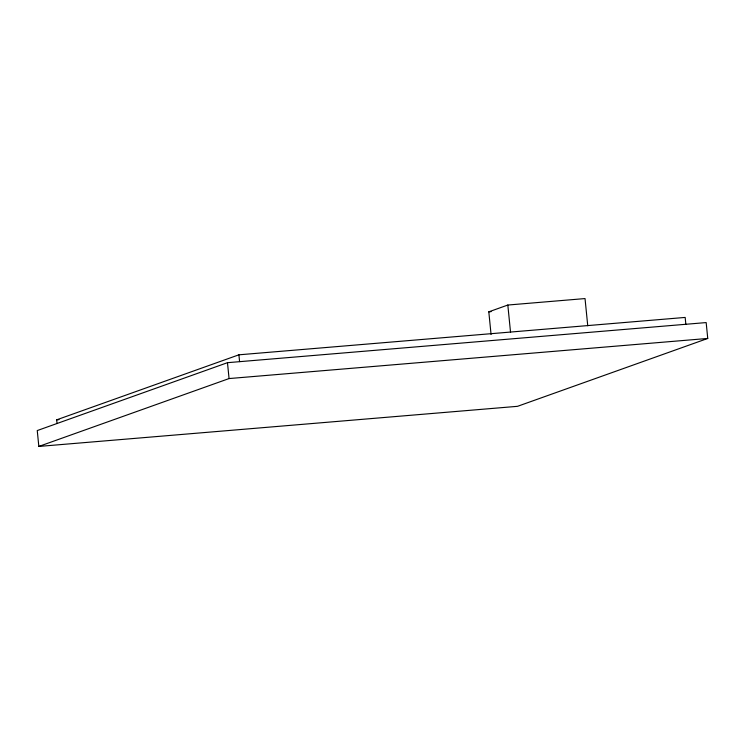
<?xml version="1.0" encoding="UTF-8"?>
<svg xmlns="http://www.w3.org/2000/svg" width="745" height="745" viewBox="0 0 745 745"><rect width="100%" height="100%" fill="white"/><g stroke="black" fill="none" stroke-linecap="round" stroke-linejoin="round"><path stroke-width="1.12" d="M57.002 423.244L56.667 419.835L238.903 354.816L685.167 317.426L685.847 324.224M227.476 362.685L37.25 430.563L38.833 446.432L517.524 406.323L707.75 338.444L706.167 322.576L227.476 362.685L229.06 378.562L38.833 446.432M491.067 334.496L488.804 311.829L507.82 305.04L585.03 298.568L587.749 325.779M488.804 311.829L491.104 311.633M229.06 378.562L707.75 338.444M56.667 419.835L58.985 419.649M507.82 305.04L510.539 332.251M238.903 354.816L239.583 361.623"/></g></svg>
